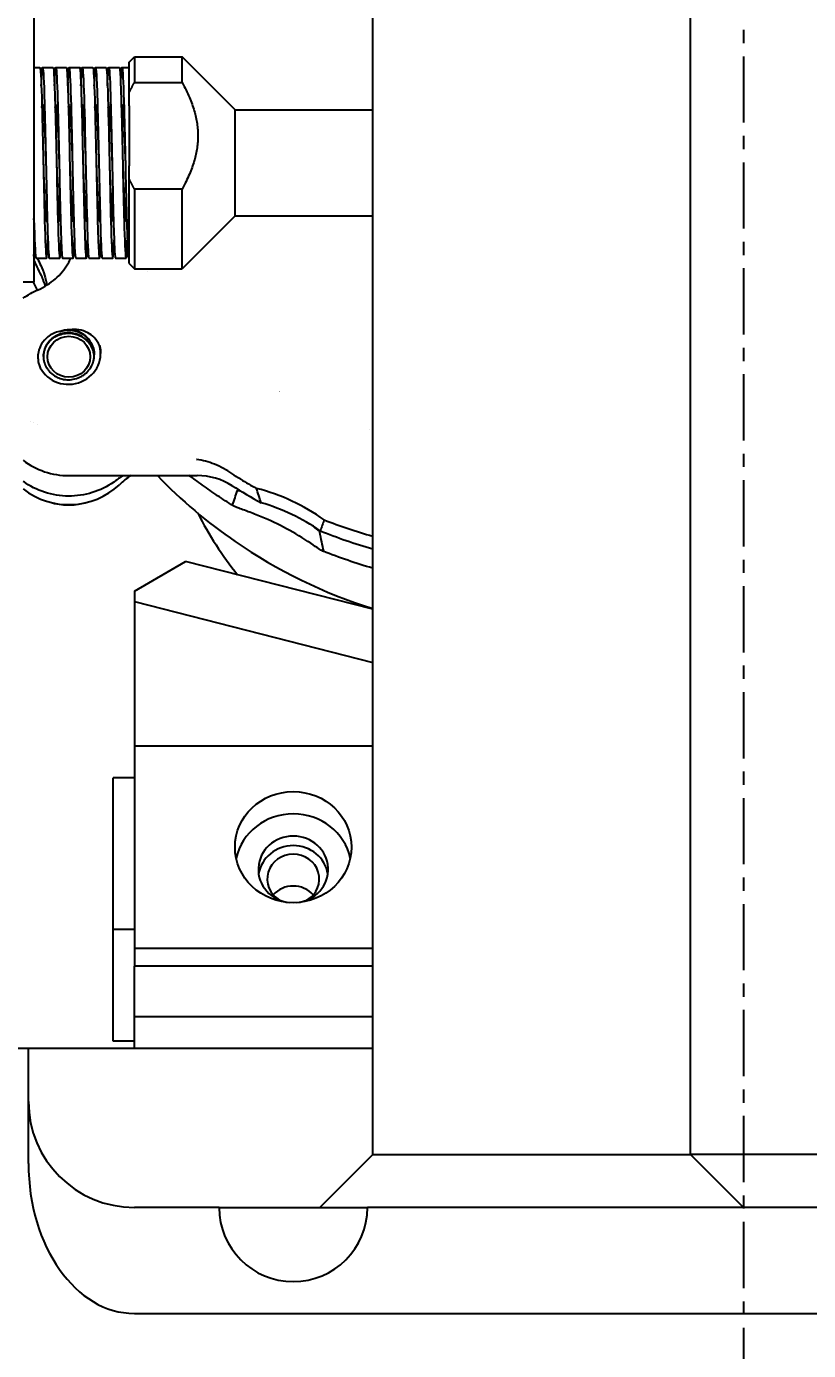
# Model space of a CAD drawing. Header units: millimetres. Extents: x 0 to 7722, y 0 to 5460.
# Drawn here: x 3299.9 to 3373.8, y 1259.1 to 1384.1 of the extents above; entities that cross this region are included whole.
import ezdxf

# ---------------------------------------------------------------- set-up
doc = ezdxf.new("R2010")
doc.units = ezdxf.units.MM
doc.header["$LTSCALE"] = 5
doc.linetypes.add('CENTER', pattern=[2, 1.25, -0.25, 0.25, -0.25])
doc.layers.get('0').update_dxf_attribs({"linetype": 'CONTINUOUS'})
doc.layers.get('Defpoints').update_dxf_attribs({"linetype": 'CONTINUOUS'})
doc.layers.add('1', color=1, linetype='CENTER')
doc.styles.add('DIM', font='romans.shx', dxfattribs={"width": 0.85})
doc.dimstyles.new('KOCPSM$0', dxfattribs={"dimtxt": 3, "dimasz": 2.5, "dimexe": 0.8, "dimexo": 0.8, "dimgap": 0.8, "dimtad": 1, "dimdsep": 46, "dimtxsty": 'DIM', "dimblk": 'CLOSEDBLANK', "dimcen": 0, "dimclrd": 4, "dimclre": 4, "dimclrt": 7, "dimazin": 2, "dimtfac": 1, "dimtmove": 0, "dimatfit": 3, "dimldrblk": 'CLOSEDBLANK', "dimfxl": 1, "dimarcsym": 0})

# ---------------------------------------------------------------- blocks, each defined once
blk = doc.blocks.new('_ClosedBlank')
at = {"color": 0, "linetype": 'ByBlock', "lineweight": -2}
for p, q in [((-1, 0.1667), (0, 0)), ((-1, 0.1667), (-1, -0.1667)), ((0, 0), (-1, -0.1667))]:
    blk.add_line(p, q, dxfattribs=at)
blk = doc.blocks.new('*D14')
at = {"color": 4, "linetype": 'ByBlock', "lineweight": -2, "transparency": 16777216}
for p, q in [((3347.85, 1689.23), (2785.13, 1689.23)), ((2797.13, 572.39), (2797.13, 1651.73)), ((3030.63, 534.89), (2785.13, 534.89))]:
    blk.add_line(p, q, dxfattribs=at)
at = {"layer": 'Defpoints', "color": 0, "transparency": 16777216}
for p in [(2797.13, 1689.23), (3359.85, 1689.23), (3042.63, 534.89)]:
    blk.add_point(p, dxfattribs=at)
at = {"color": 4, "lineweight": -2, "transparency": 16777216, "xscale": 37.5, "yscale": 37.5, "zscale": 37.5}
for p, rotation in [((2797.13, 1689.23), 90), ((2797.13, 534.89), 270)]:
    blk.add_blockref('_ClosedBlank', p, dxfattribs=dict(at, rotation=rotation))
at = {"color": 7, "transparency": 16777216, "insert": (2750.85, 1112.06), "char_height": 45, "attachment_point": 5, "rotation": 90, "style": 'DIM'}
blk.add_mtext('(1154.33)', dxfattribs=at)

msp = doc.modelspace()

# ---------------------------------------------------------------- linework, layer by layer
for p, q in [((3300.632, 1431.425), (3300.632, 1369.418)), ((3332.632, 1277.589), (3332.632, 1407.589)), ((3362.632, 1277.589), (3362.632, 1407.589)), ((3309.632, 1380.68), (3310.132, 1381.18)), ((3310.132, 1381.18), (3314.632, 1381.18)), ((3310.132, 1381.18), (3310.132, 1378.76)), ((3314.632, 1378.76), (3314.632, 1381.18)), ((3319.632, 1376.18), (3314.632, 1381.18)), ((3300.632, 1380.18), (3301.215, 1380.18)), ((3301.465, 1380.18), (3302.465, 1380.18)), ((3302.715, 1380.18), (3303.715, 1380.18)), ((3303.965, 1380.18), (3304.965, 1380.18)), ((3305.215, 1380.18), (3306.215, 1380.18)), ((3306.465, 1380.18), (3307.465, 1380.18)), ((3307.715, 1380.18), (3308.715, 1380.18)), ((3308.965, 1380.18), (3309.632, 1380.18)), ((3309.632, 1377.782), (3309.632, 1380.68)), ((3310.132, 1378.76), (3314.632, 1378.76)), ((3309.632, 1376.557), (3309.632, 1377.782)), ((3301.41, 1376.18), (3301.551, 1376.18)), ((3302.66, 1376.18), (3302.801, 1376.18)), ((3303.91, 1376.18), (3304.051, 1376.18)), ((3305.16, 1376.18), (3305.301, 1376.18)), ((3306.41, 1376.18), (3306.551, 1376.18)), ((3307.66, 1376.18), (3307.801, 1376.18)), ((3308.91, 1376.18), (3309.051, 1376.18)), ((3309.632, 1376.557), (3309.632, 1370.915)), ((3319.632, 1366.18), (3319.632, 1376.18)), ((3319.632, 1376.18), (3332.632, 1376.18)), ((3309.632, 1369.69), (3309.632, 1370.915)), ((3309.632, 1361.68), (3309.632, 1369.69)), ((3300.632, 1369.418), (3300.632, 1363.146)), ((3314.632, 1368.712), (3310.132, 1368.712)), ((3310.132, 1368.712), (3310.132, 1361.18)), ((3314.632, 1361.18), (3314.632, 1368.712)), ((3300.632, 1366.18), (3300.645, 1366.18)), ((3301.755, 1366.18), (3301.895, 1366.18)), ((3303.005, 1366.18), (3303.145, 1366.18)), ((3304.255, 1366.18), (3304.395, 1366.18)), ((3305.505, 1366.18), (3305.645, 1366.18)), ((3306.755, 1366.18), (3306.895, 1366.18)), ((3308.005, 1366.18), (3308.145, 1366.18)), ((3309.255, 1366.18), (3309.395, 1366.18)), ((3319.632, 1366.18), (3314.632, 1361.18)), ((3319.632, 1366.18), (3332.632, 1366.18)), ((3300.632, 1363.146), (3300.632, 1360.139)), ((3300.84, 1362.18), (3301.84, 1362.18)), ((3302.09, 1362.18), (3303.09, 1362.18)), ((3303.34, 1362.18), (3304.34, 1362.18)), ((3304.59, 1362.18), (3305.59, 1362.18)), ((3305.84, 1362.18), (3306.84, 1362.18)), ((3307.09, 1362.18), (3308.09, 1362.18)), ((3308.34, 1362.18), (3309.34, 1362.18)), ((3309.59, 1362.18), (3309.632, 1362.18)), ((3309.632, 1361.68), (3310.132, 1361.18)), ((3310.132, 1361.18), (3314.632, 1361.18)), ((3300.632, 1359.908), (3299.632, 1359.908)), ((3300.632, 1360.139), (3300.632, 1359.908)), ((3300.99, 1346.456), (3300.99, 1346.456)), ((3303.945, 1341.661), (3316.05, 1341.661)), ((3310.132, 1330.751), (3314.962, 1333.559)), ((3332.632, 1329.043), (3314.962, 1333.559)), ((3310.132, 1330.751), (3310.132, 1329.771)), ((3310.132, 1329.771), (3332.632, 1324.021)), ((3310.132, 1329.771), (3310.132, 1316.138)), ((3332.632, 1316.138), (3310.132, 1316.138)), ((3310.132, 1316.138), (3310.132, 1297.063)), ((3308.132, 1298.825), (3308.132, 1313.13)), ((3310.132, 1313.13), (3308.132, 1313.13)), ((3308.132, 1288.3), (3308.132, 1298.825)), ((3310.132, 1298.825), (3308.132, 1298.825)), ((3310.132, 1297.063), (3332.632, 1297.063)), ((3310.132, 1297.063), (3310.132, 1295.364)), ((3310.132, 1290.596), (3310.132, 1295.364)), ((3332.632, 1295.364), (3310.132, 1295.364)), ((3310.132, 1287.589), (3310.132, 1290.596)), ((3332.632, 1290.596), (3310.132, 1290.596)), ((3300.132, 1287.589), (3152.632, 1287.589)), ((3332.632, 1287.589), (3300.132, 1287.589)), ((3300.132, 1276.731), (3300.132, 1287.589)), ((3310.132, 1288.3), (3308.132, 1288.3)), ((3332.632, 1277.589), (3327.632, 1272.589)), ((3332.632, 1277.589), (3362.632, 1277.589)), ((3382.632, 1277.589), (3362.632, 1277.589)), ((3362.632, 1277.589), (3367.632, 1272.589)), ((3318.132, 1272.589), (3310.132, 1272.589)), ((3318.132, 1272.589), (3332.132, 1272.589)), ((3385.132, 1272.589), (3332.132, 1272.589)), ((3310.132, 1262.589), (3385.132, 1262.589))]:
    msp.add_line(p, q)
for centre, radius, end in [((3310.132, 1282.589), 10, 270), ((3325.132, 1272.589), 7, 0)]:
    msp.add_arc(centre, radius, 180, end)
for centre, major_axis, ratio, start_param, end_param in [((3347.703, 1383.328), (50.754, 8.614), 0.9511719, 3.3969419, 3.4026322), ((3347.703, 1383.328), (50.754, 8.614), 0.9511719, 3.4108928, 3.4264902), ((3347.632, 1381.479), (-51.25, 0), 0.953717, 0.4101195, 0.4469044), ((3347.632, 1379.674), (51.407, 0), 0.953717, 3.5565715, 3.5732595), ((3303.945, 1353.144), (2.369, 0.402), 0.9511728, 1.368026, 1.7894982), ((3303.945, 1353.144), (2.962, 0.503), 0.9511728, 3.3344316, 6.3852773), ((3303.945, 1348.068), (-3.852, 0), 0.953717, 0.3639687, 0.3640766), ((3303.945, 1345.92), (-3.45, 0), 0.953717, 6.062342, 6.0624171), ((3303.945, 1348.218), (-6.875, 0), 0.953717, 0.8926555, 1.5707963), ((3314.367, 1335.406), (-8, 0), 0.953717, 5.3220515, 5.4969654), ((3316.05, 1335.941), (-5.998, 0), 0.953717, 4.1280019, 4.7123935), ((3347.668, 1382.922), (51.202, 4.428), 0.9530677, 4.0653331, 4.099508), ((3303.945, 1345.361), (6.75, 0), 0.953717, 4.0192385, 5.4969654), ((3347.632, 1381.479), (-51.25, 0), 0.953717, 0.9864138, 1.0493113), ((3316.53, 1322.922), (-18.986, -1.642), 0.9530679, 3.980753, 4.3571006), ((3316.53, 1321.724), (19.05, 0), 0.953717, 0.9460465, 1.2740123), ((3347.632, 1352.641), (35, 0), 0.953717, 3.5918787, 3.7967808), ((3312.22, 1315.887), (25, 0), 0.953717, 0.9766496, 1.1910493), ((3347.668, 1382.922), (51.202, 4.428), 0.9530677, 4.2383463, 4.3331454), ((3347.632, 1381.479), (-51.25, 0), 0.953717, 1.1707475, 1.2737649), ((3325.132, 1304.495), (-5.5, 0), 0.953717, 3.3436086, 6.0811694), ((3325.132, 1304.495), (-3.3, 0), 0.953717, 1.6743661, 7.7504119), ((3325.132, 1303.593), (3.3, 0), 0.953717, 0.1438128, 2.9977798), ((3325.132, 1303.593), (-2.459, 0), 0.953717, 2.1265327, 7.2982453), ((3325.132, 1300.586), (-2.458, 0), 0.953717, 3.8377087, 5.5870693), ((3310.132, 1276.731), (0, -14.142), 0.7071068, 4.712389, 6.2831853)]:
    msp.add_ellipse(centre, major_axis=major_axis, ratio=ratio, start_param=start_param, end_param=end_param)
for centre, major_axis in [((3303.945, 1352.879), (2.025, 0)), ((3325.132, 1306.6), (-5.5, 0))]:
    msp.add_ellipse(centre, major_axis=major_axis, ratio=0.953717)
for points, knots in [([(3301.215, 1380.171), (3301.235, 1380.174), (3301.256, 1380.04), (3301.276, 1379.765), (3301.329, 1379.037), (3301.383, 1377.331), (3301.437, 1375.155), (3301.49, 1372.98), (3301.544, 1370.364), (3301.597, 1368.086), (3301.651, 1365.809), (3301.705, 1363.901), (3301.758, 1362.931), (3301.812, 1361.961), (3301.866, 1361.942), (3301.919, 1362.88), (3301.934, 1363.148), (3301.95, 1363.494), (3301.965, 1363.904)], [16.8435735, 16.8435735, 16.8435735, 16.8435735, 17.1484381, 17.1484381, 17.1484381, 17.9568645, 17.9568645, 17.9568645, 18.7652909, 18.7652909, 18.7652909, 19.5737172, 19.5737172, 19.5737172, 20.3821436, 20.3821436, 20.3821436, 20.6134847, 20.6134847, 20.6134847, 20.6134847]), ([(3301.34, 1378.453), (3301.372, 1379.306), (3301.404, 1379.88), (3301.437, 1380.088), (3301.49, 1380.434), (3301.544, 1379.758), (3301.597, 1378.262), (3301.651, 1376.765), (3301.705, 1374.468), (3301.758, 1372.054), (3301.812, 1369.64), (3301.866, 1367.143), (3301.919, 1365.306), (3301.973, 1363.468), (3302.026, 1362.316), (3302.08, 1362.192), (3302.083, 1362.184), (3302.087, 1362.18), (3302.09, 1362.181)], [22.4984403, 22.4984403, 22.4984403, 22.4984403, 22.9834127, 22.9834127, 22.9834127, 23.7918391, 23.7918391, 23.7918391, 24.6002655, 24.6002655, 24.6002655, 25.4086919, 25.4086919, 25.4086919, 26.2171182, 26.2171182, 26.2171182, 26.2683515, 26.2683515, 26.2683515, 26.2683515]), ([(3302.465, 1380.171), (3302.498, 1380.168), (3302.53, 1379.814), (3302.562, 1379.125), (3302.616, 1377.985), (3302.67, 1375.944), (3302.723, 1373.609), (3302.777, 1371.274), (3302.83, 1368.676), (3302.884, 1366.59), (3302.938, 1364.504), (3302.991, 1362.958), (3303.045, 1362.411), (3303.099, 1361.865), (3303.152, 1362.326), (3303.206, 1363.658), (3303.209, 1363.735), (3303.212, 1363.816), (3303.215, 1363.899)], [23.1267588, 23.1267588, 23.1267588, 23.1267588, 23.6158491, 23.6158491, 23.6158491, 24.4242755, 24.4242755, 24.4242755, 25.2327019, 25.2327019, 25.2327019, 26.0411283, 26.0411283, 26.0411283, 26.8495547, 26.8495547, 26.8495547, 26.89667, 26.89667, 26.89667, 26.89667]), ([(3302.59, 1378.458), (3302.635, 1379.631), (3302.679, 1380.255), (3302.723, 1380.172), (3302.777, 1380.073), (3302.83, 1378.945), (3302.884, 1377.125), (3302.938, 1375.304), (3302.991, 1372.815), (3303.045, 1370.399), (3303.099, 1367.982), (3303.152, 1365.672), (3303.206, 1364.156), (3303.251, 1362.889), (3303.295, 1362.191), (3303.34, 1362.183)], [28.7816256, 28.7816256, 28.7816256, 28.7816256, 29.4508238, 29.4508238, 29.4508238, 30.2592501, 30.2592501, 30.2592501, 31.0676765, 31.0676765, 31.0676765, 31.8761029, 31.8761029, 31.8761029, 32.5515368, 32.5515368, 32.5515368, 32.5515368]), ([(3303.715, 1380.177), (3303.76, 1380.169), (3303.804, 1379.475), (3303.849, 1378.216), (3303.903, 1376.703), (3303.956, 1374.396), (3304.01, 1371.98), (3304.064, 1369.565), (3304.117, 1367.074), (3304.171, 1365.25), (3304.224, 1363.425), (3304.278, 1362.293), (3304.332, 1362.188), (3304.376, 1362.102), (3304.421, 1362.725), (3304.465, 1363.902)], [29.4099441, 29.4099441, 29.4099441, 29.4099441, 30.0832602, 30.0832602, 30.0832602, 30.8916866, 30.8916866, 30.8916866, 31.7001129, 31.7001129, 31.7001129, 32.5085393, 32.5085393, 32.5085393, 33.1798553, 33.1798553, 33.1798553, 33.1798553]), ([(3303.84, 1378.461), (3303.843, 1378.54), (3303.846, 1378.617), (3303.849, 1378.692), (3303.903, 1380.028), (3303.956, 1380.494), (3304.01, 1379.953), (3304.064, 1379.412), (3304.117, 1377.87), (3304.171, 1375.786), (3304.224, 1373.702), (3304.278, 1371.106), (3304.332, 1368.769), (3304.385, 1366.433), (3304.439, 1364.388), (3304.492, 1363.244), (3304.525, 1362.549), (3304.558, 1362.192), (3304.59, 1362.189)], [35.0648109, 35.0648109, 35.0648109, 35.0648109, 35.1098084, 35.1098084, 35.1098084, 35.9182348, 35.9182348, 35.9182348, 36.7266612, 36.7266612, 36.7266612, 37.5350876, 37.5350876, 37.5350876, 38.3435139, 38.3435139, 38.3435139, 38.8347221, 38.8347221, 38.8347221, 38.8347221]), ([(3304.965, 1380.179), (3304.968, 1380.18), (3304.972, 1380.176), (3304.975, 1380.169), (3305.029, 1380.05), (3305.082, 1378.903), (3305.136, 1377.069), (3305.189, 1375.235), (3305.243, 1372.739), (3305.297, 1370.325), (3305.35, 1367.91), (3305.404, 1365.611), (3305.457, 1364.11), (3305.511, 1362.609), (3305.565, 1361.928), (3305.618, 1362.27), (3305.651, 1362.475), (3305.683, 1363.05), (3305.715, 1363.907)], [35.6931295, 35.6931295, 35.6931295, 35.6931295, 35.7422448, 35.7422448, 35.7422448, 36.5506712, 36.5506712, 36.5506712, 37.3590976, 37.3590976, 37.3590976, 38.167524, 38.167524, 38.167524, 38.9759504, 38.9759504, 38.9759504, 39.4630406, 39.4630406, 39.4630406, 39.4630406]), ([(3305.09, 1378.456), (3305.105, 1378.862), (3305.121, 1379.205), (3305.136, 1379.473), (3305.189, 1380.415), (3305.243, 1380.402), (3305.297, 1379.436), (3305.35, 1378.471), (3305.404, 1376.567), (3305.457, 1374.292), (3305.511, 1372.016), (3305.565, 1369.4), (3305.618, 1367.222), (3305.672, 1365.044), (3305.725, 1363.334), (3305.779, 1362.601), (3305.799, 1362.322), (3305.82, 1362.186), (3305.84, 1362.189)], [41.3479962, 41.3479962, 41.3479962, 41.3479962, 41.5772195, 41.5772195, 41.5772195, 42.3856458, 42.3856458, 42.3856458, 43.1940722, 43.1940722, 43.1940722, 44.0024986, 44.0024986, 44.0024986, 44.810925, 44.810925, 44.810925, 45.1179074, 45.1179074, 45.1179074, 45.1179074]), ([(3306.215, 1380.173), (3306.231, 1380.176), (3306.246, 1380.098), (3306.262, 1379.936), (3306.315, 1379.375), (3306.369, 1377.816), (3306.422, 1375.722), (3306.476, 1373.629), (3306.53, 1371.029), (3306.583, 1368.698), (3306.637, 1366.367), (3306.69, 1364.336), (3306.744, 1363.209), (3306.798, 1362.083), (3306.851, 1361.877), (3306.905, 1362.652), (3306.925, 1362.943), (3306.945, 1363.37), (3306.965, 1363.905)], [41.9763148, 41.9763148, 41.9763148, 41.9763148, 42.2096559, 42.2096559, 42.2096559, 43.0180823, 43.0180823, 43.0180823, 43.8265086, 43.8265086, 43.8265086, 44.634935, 44.634935, 44.634935, 45.4433614, 45.4433614, 45.4433614, 45.7462259, 45.7462259, 45.7462259, 45.7462259]), ([(3306.34, 1378.453), (3306.368, 1379.182), (3306.395, 1379.709), (3306.422, 1379.973), (3306.476, 1380.49), (3306.53, 1379.997), (3306.583, 1378.641), (3306.637, 1377.284), (3306.69, 1375.083), (3306.744, 1372.692), (3306.798, 1370.301), (3306.851, 1367.754), (3306.905, 1365.808), (3306.959, 1363.862), (3307.012, 1362.545), (3307.066, 1362.248), (3307.074, 1362.203), (3307.082, 1362.181), (3307.09, 1362.183)], [47.6311815, 47.6311815, 47.6311815, 47.6311815, 48.0446305, 48.0446305, 48.0446305, 48.8530569, 48.8530569, 48.8530569, 49.6614833, 49.6614833, 49.6614833, 50.4699097, 50.4699097, 50.4699097, 51.278336, 51.278336, 51.278336, 51.4010927, 51.4010927, 51.4010927, 51.4010927]), ([(3307.465, 1380.17), (3307.493, 1380.17), (3307.521, 1379.915), (3307.548, 1379.407), (3307.602, 1378.423), (3307.655, 1376.505), (3307.709, 1374.222), (3307.763, 1371.94), (3307.816, 1369.325), (3307.87, 1367.155), (3307.923, 1364.986), (3307.977, 1363.292), (3308.031, 1362.579), (3308.084, 1361.865), (3308.138, 1362.141), (3308.192, 1363.324), (3308.199, 1363.498), (3308.207, 1363.69), (3308.215, 1363.9)], [48.2595001, 48.2595001, 48.2595001, 48.2595001, 48.6770669, 48.6770669, 48.6770669, 49.4854933, 49.4854933, 49.4854933, 50.2939197, 50.2939197, 50.2939197, 51.1023461, 51.1023461, 51.1023461, 51.9107724, 51.9107724, 51.9107724, 52.0294113, 52.0294113, 52.0294113, 52.0294113]), ([(3307.59, 1378.456), (3307.63, 1379.503), (3307.669, 1380.121), (3307.709, 1380.176), (3307.763, 1380.25), (3307.816, 1379.294), (3307.87, 1377.592), (3307.923, 1375.89), (3307.977, 1373.466), (3308.031, 1371.041), (3308.084, 1368.616), (3308.138, 1366.224), (3308.192, 1364.576), (3308.241, 1363.054), (3308.291, 1362.186), (3308.34, 1362.181)], [53.9143668, 53.9143668, 53.9143668, 53.9143668, 54.5120416, 54.5120416, 54.5120416, 55.3204679, 55.3204679, 55.3204679, 56.1288943, 56.1288943, 56.1288943, 56.9373207, 56.9373207, 56.9373207, 57.684278, 57.684278, 57.684278, 57.684278]), ([(3308.715, 1380.174), (3308.755, 1380.167), (3308.795, 1379.621), (3308.835, 1378.599), (3308.888, 1377.226), (3308.942, 1375.013), (3308.996, 1372.619), (3309.049, 1370.225), (3309.103, 1367.683), (3309.157, 1365.749), (3309.21, 1363.815), (3309.264, 1362.516), (3309.317, 1362.239), (3309.367, 1361.984), (3309.416, 1362.595), (3309.465, 1363.9)], [54.5426854, 54.5426854, 54.5426854, 54.5426854, 55.144478, 55.144478, 55.144478, 55.9529044, 55.9529044, 55.9529044, 56.7613307, 56.7613307, 56.7613307, 57.5697571, 57.5697571, 57.5697571, 58.3125966, 58.3125966, 58.3125966, 58.3125966]), ([(3308.84, 1378.461), (3308.892, 1379.837), (3308.944, 1380.433), (3308.996, 1380.074), (3309.049, 1379.703), (3309.103, 1378.316), (3309.157, 1376.327), (3309.21, 1374.337), (3309.264, 1371.772), (3309.317, 1369.395), (3309.371, 1367.018), (3309.425, 1364.862), (3309.478, 1363.568), (3309.516, 1362.667), (3309.553, 1362.191), (3309.59, 1362.185)], [60.1975522, 60.1975522, 60.1975522, 60.1975522, 60.9794526, 60.9794526, 60.9794526, 61.787879, 61.787879, 61.787879, 62.5963054, 62.5963054, 62.5963054, 63.4047317, 63.4047317, 63.4047317, 63.9674633, 63.9674633, 63.9674633, 63.9674633]), ([(3301.404, 1376.417), (3301.45, 1376.794), (3301.496, 1376.754), (3301.542, 1376.275), (3301.603, 1375.643), (3301.663, 1374.264), (3301.724, 1372.648), (3301.742, 1372.171), (3301.76, 1371.676), (3301.778, 1371.181)], [22.8191976, 22.8191976, 22.8191976, 22.8191976, 23.5130094, 23.5130094, 23.5130094, 24.4273551, 24.4273551, 24.4273551, 24.6975552, 24.6975552, 24.6975552, 24.6975552]), ([(3302.654, 1376.42), (3302.708, 1376.863), (3302.762, 1376.715), (3302.815, 1375.997), (3302.876, 1375.189), (3302.937, 1373.675), (3302.997, 1372.018), (3303.007, 1371.741), (3303.017, 1371.461), (3303.028, 1371.181)], [29.1023829, 29.1023829, 29.1023829, 29.1023829, 29.9134293, 29.9134293, 29.9134293, 30.8277751, 30.8277751, 30.8277751, 30.9807405, 30.9807405, 30.9807405, 30.9807405]), ([(3303.904, 1376.422), (3303.905, 1376.43), (3303.906, 1376.437), (3303.907, 1376.445), (3303.967, 1376.93), (3304.028, 1376.629), (3304.089, 1375.654), (3304.149, 1374.679), (3304.21, 1373.052), (3304.271, 1371.376), (3304.273, 1371.311), (3304.275, 1371.246), (3304.278, 1371.18)], [35.3855683, 35.3855683, 35.3855683, 35.3855683, 35.3995036, 35.3995036, 35.3995036, 36.3138493, 36.3138493, 36.3138493, 37.228195, 37.228195, 37.228195, 37.2639258, 37.2639258, 37.2639258, 37.2639258]), ([(3305.154, 1376.42), (3305.163, 1376.494), (3305.171, 1376.552), (3305.18, 1376.595), (3305.241, 1376.889), (3305.301, 1376.377), (3305.362, 1375.249), (3305.417, 1374.222), (3305.472, 1372.705), (3305.528, 1371.18)], [41.6687536, 41.6687536, 41.6687536, 41.6687536, 41.7999236, 41.7999236, 41.7999236, 42.7142693, 42.7142693, 42.7142693, 43.5471111, 43.5471111, 43.5471111, 43.5471111]), ([(3306.404, 1376.416), (3306.42, 1376.557), (3306.437, 1376.643), (3306.453, 1376.67), (3306.514, 1376.769), (3306.575, 1376.053), (3306.635, 1374.788), (3306.683, 1373.798), (3306.73, 1372.489), (3306.778, 1371.179)], [47.9519389, 47.9519389, 47.9519389, 47.9519389, 48.2003436, 48.2003436, 48.2003436, 49.1146893, 49.1146893, 49.1146893, 49.8302964, 49.8302964, 49.8302964, 49.8302964]), ([(3307.654, 1376.413), (3307.678, 1376.618), (3307.702, 1376.71), (3307.727, 1376.671), (3307.787, 1376.573), (3307.848, 1375.663), (3307.909, 1374.278), (3307.948, 1373.372), (3307.988, 1372.275), (3308.028, 1371.179)], [54.2351242, 54.2351242, 54.2351242, 54.2351242, 54.6007635, 54.6007635, 54.6007635, 55.5151092, 55.5151092, 55.5151092, 56.1134817, 56.1134817, 56.1134817, 56.1134817]), ([(3308.904, 1376.412), (3308.936, 1376.68), (3308.968, 1376.75), (3309, 1376.596), (3309.061, 1376.303), (3309.121, 1375.211), (3309.182, 1373.725), (3309.214, 1372.943), (3309.246, 1372.062), (3309.278, 1371.18)], [60.5183095, 60.5183095, 60.5183095, 60.5183095, 61.0011835, 61.0011835, 61.0011835, 61.9155292, 61.9155292, 61.9155292, 62.396667, 62.396667, 62.396667, 62.396667]), ([(3301.528, 1371.18), (3301.532, 1371.048), (3301.537, 1370.916), (3301.542, 1370.784), (3301.603, 1369.112), (3301.663, 1367.517), (3301.724, 1366.593), (3301.783, 1365.691), (3301.842, 1365.445), (3301.901, 1365.938)], [18.4143699, 18.4143699, 18.4143699, 18.4143699, 18.4864611, 18.4864611, 18.4864611, 19.4008068, 19.4008068, 19.4008068, 20.2927274, 20.2927274, 20.2927274, 20.2927274]), ([(3302.778, 1371.179), (3302.79, 1370.832), (3302.803, 1370.486), (3302.815, 1370.145), (3302.876, 1368.499), (3302.937, 1367.024), (3302.997, 1366.269), (3303.049, 1365.63), (3303.1, 1365.519), (3303.151, 1365.941)], [24.6975552, 24.6975552, 24.6975552, 24.6975552, 24.8868811, 24.8868811, 24.8868811, 25.8012268, 25.8012268, 25.8012268, 26.5759127, 26.5759127, 26.5759127, 26.5759127]), ([(3304.028, 1371.179), (3304.048, 1370.617), (3304.068, 1370.056), (3304.089, 1369.52), (3304.149, 1367.922), (3304.21, 1366.588), (3304.271, 1366.013), (3304.314, 1365.6), (3304.358, 1365.586), (3304.401, 1365.944)], [30.9807405, 30.9807405, 30.9807405, 30.9807405, 31.2873011, 31.2873011, 31.2873011, 32.2016468, 32.2016468, 32.2016468, 32.859098, 32.859098, 32.859098, 32.859098]), ([(3305.278, 1371.18), (3305.306, 1370.403), (3305.334, 1369.626), (3305.362, 1368.918), (3305.423, 1367.39), (3305.483, 1366.215), (3305.544, 1365.828), (3305.58, 1365.6), (3305.616, 1365.65), (3305.651, 1365.947)], [37.2639258, 37.2639258, 37.2639258, 37.2639258, 37.687721, 37.687721, 37.687721, 38.6020668, 38.6020668, 38.6020668, 39.1422833, 39.1422833, 39.1422833, 39.1422833]), ([(3306.528, 1371.181), (3306.564, 1370.189), (3306.599, 1369.198), (3306.635, 1368.347), (3306.696, 1366.91), (3306.757, 1365.91), (3306.817, 1365.717), (3306.845, 1365.627), (3306.873, 1365.712), (3306.901, 1365.947)], [43.5471111, 43.5471111, 43.5471111, 43.5471111, 44.088141, 44.088141, 44.088141, 45.0024867, 45.0024867, 45.0024867, 45.4254686, 45.4254686, 45.4254686, 45.4254686]), ([(3307.778, 1371.181), (3307.821, 1369.976), (3307.865, 1368.77), (3307.909, 1367.815), (3307.969, 1366.489), (3308.03, 1365.677), (3308.091, 1365.68), (3308.111, 1365.681), (3308.131, 1365.773), (3308.151, 1365.945)], [49.8302964, 49.8302964, 49.8302964, 49.8302964, 50.488561, 50.488561, 50.488561, 51.4029067, 51.4029067, 51.4029067, 51.7086539, 51.7086539, 51.7086539, 51.7086539]), ([(3309.028, 1371.181), (3309.079, 1369.761), (3309.13, 1368.345), (3309.182, 1367.33), (3309.243, 1366.133), (3309.303, 1365.52), (3309.364, 1365.719), (3309.376, 1365.76), (3309.389, 1365.835), (3309.401, 1365.942)], [56.1134817, 56.1134817, 56.1134817, 56.1134817, 56.888981, 56.888981, 56.888981, 57.8033267, 57.8033267, 57.8033267, 57.9918392, 57.9918392, 57.9918392, 57.9918392]), ([(3300.632, 1366.654), (3300.686, 1364.558), (3300.74, 1362.994), (3300.793, 1362.428), (3300.809, 1362.264), (3300.825, 1362.184), (3300.84, 1362.187)], [18.9412808, 18.9412808, 18.9412808, 18.9412808, 19.7497072, 19.7497072, 19.7497072, 19.9851662, 19.9851662, 19.9851662, 19.9851662]), ([(3301.04, 1359.206), (3301.636, 1359.464), (3302.196, 1359.818), (3303.143, 1360.654), (3303.547, 1361.14), (3303.956, 1361.833), (3304.046, 1362.005), (3304.127, 1362.18)], [0, 0, 0, 0, 0.19554946, 0.19554946, 0.38598275, 0.38598275, 0.44652792, 0.44652792, 0.44652792, 0.44652792]), ([(3304.426, 1363.008), (3304.446, 1363.084), (3304.465, 1363.161), (3304.485, 1363.252), (3304.488, 1363.265), (3304.491, 1363.279)], [0.060871719, 0.060871719, 0.060871719, 0.060871719, 0.084642276, 0.084642276, 0.088900486, 0.088900486, 0.088900486, 0.088900486]), ([(3303.058, 1355.257), (3302.865, 1355.222), (3302.675, 1355.164), (3302.312, 1355.004), (3302.132, 1354.897), (3301.722, 1354.57), (3301.521, 1354.341), (3301.241, 1353.879), (3301.124, 1353.62), (3301.029, 1353.133), (3301.015, 1352.956), (3301.026, 1352.553), (3301.064, 1352.328), (3301.13, 1352.111)], [-0.52738022, -0.52738022, -0.52738022, -0.52738022, -0.43930871, -0.43930871, -0.3490085, -0.3490085, -0.22688344, -0.22688344, -0.12679721, -0.12679721, -0.07144915, -0.07144915, -0.000001, -0.000001, -0.000001, -0.000001]), ([(3306.34, 1352.922), (3306.33, 1353.086), (3306.301, 1353.25), (3306.255, 1353.407), (3306.199, 1353.601), (3306.116, 1353.791), (3306.01, 1353.965), (3305.964, 1354.041), (3305.914, 1354.113), (3305.86, 1354.183), (3305.789, 1354.275), (3305.711, 1354.362), (3305.626, 1354.444), (3305.476, 1354.588), (3305.311, 1354.711), (3305.13, 1354.813), (3304.949, 1354.915), (3304.754, 1354.995), (3304.554, 1355.049), (3304.462, 1355.074), (3304.369, 1355.093), (3304.275, 1355.108), (3304.163, 1355.125), (3304.049, 1355.134), (3303.936, 1355.136), (3303.728, 1355.14), (3303.521, 1355.117), (3303.319, 1355.07), (3303.118, 1355.022), (3302.927, 1354.95), (3302.746, 1354.855), (3302.66, 1354.809), (3302.577, 1354.759), (3302.498, 1354.704), (3302.411, 1354.643), (3302.329, 1354.577), (3302.252, 1354.506), (3302.105, 1354.371), (3301.976, 1354.216), (3301.872, 1354.049), (3301.767, 1353.883), (3301.686, 1353.701), (3301.631, 1353.514), (3301.603, 1353.42), (3301.582, 1353.326), (3301.568, 1353.23), (3301.554, 1353.134), (3301.546, 1353.038), (3301.546, 1352.94), (3301.544, 1352.745), (3301.569, 1352.552), (3301.621, 1352.364), (3301.673, 1352.177), (3301.752, 1351.993), (3301.853, 1351.825), (3301.906, 1351.738), (3301.966, 1351.653), (3302.031, 1351.572), (3302.091, 1351.498), (3302.157, 1351.428), (3302.226, 1351.362), (3302.371, 1351.225), (3302.534, 1351.106), (3302.714, 1351.007), (3302.894, 1350.909), (3303.084, 1350.835), (3303.283, 1350.784), (3303.392, 1350.756), (3303.503, 1350.736), (3303.616, 1350.723), (3303.71, 1350.713), (3303.805, 1350.708), (3303.899, 1350.708), (3304.106, 1350.708), (3304.317, 1350.735), (3304.518, 1350.786), (3304.719, 1350.838), (3304.914, 1350.914), (3305.098, 1351.013), (3305.201, 1351.07), (3305.3, 1351.133), (3305.393, 1351.202), (3305.465, 1351.256), (3305.533, 1351.313), (3305.599, 1351.375), (3305.75, 1351.516), (3305.882, 1351.676), (3305.991, 1351.849), (3306.099, 1352.021), (3306.186, 1352.21), (3306.245, 1352.403), (3306.28, 1352.516), (3306.306, 1352.633), (3306.323, 1352.751), (3306.335, 1352.834), (3306.342, 1352.918), (3306.344, 1353.001), (3306.351, 1353.204), (3306.33, 1353.405), (3306.283, 1353.603), (3306.235, 1353.801), (3306.162, 1353.992), (3306.065, 1354.17), (3306.016, 1354.26), (3305.961, 1354.347), (3305.9, 1354.43), (3305.887, 1354.448), (3305.873, 1354.466), (3305.86, 1354.484), (3305.811, 1354.547), (3305.758, 1354.608), (3305.703, 1354.667), (3305.563, 1354.815), (3305.4, 1354.948), (3305.224, 1355.058), (3305.048, 1355.168), (3304.86, 1355.255), (3304.66, 1355.318), (3304.56, 1355.35), (3304.459, 1355.376), (3304.357, 1355.395), (3304.33, 1355.4), (3304.303, 1355.404), (3304.275, 1355.408), (3304.2, 1355.42), (3304.124, 1355.428), (3304.048, 1355.432)], [0.88355085, 0.88355085, 0.88355085, 0.88355085, 0.88671875, 0.88671875, 0.88671875, 0.890625, 0.890625, 0.890625, 0.89231519, 0.89231519, 0.89231519, 0.89453125, 0.89453125, 0.89453125, 0.8984375, 0.8984375, 0.8984375, 0.90234375, 0.90234375, 0.90234375, 0.90412013, 0.90412013, 0.90412013, 0.90625, 0.90625, 0.90625, 0.91015625, 0.91015625, 0.91015625, 0.9140625, 0.9140625, 0.9140625, 0.91592573, 0.91592573, 0.91592573, 0.91796875, 0.91796875, 0.91796875, 0.921875, 0.921875, 0.921875, 0.92578125, 0.92578125, 0.92578125, 0.92773237, 0.92773237, 0.92773237, 0.9296875, 0.9296875, 0.9296875, 0.93359375, 0.93359375, 0.93359375, 0.9375, 0.9375, 0.9375, 0.93953551, 0.93953551, 0.93953551, 0.94140625, 0.94140625, 0.94140625, 0.9453125, 0.9453125, 0.9453125, 0.94921875, 0.94921875, 0.94921875, 0.95134263, 0.95134263, 0.95134263, 0.953125, 0.953125, 0.953125, 0.95703125, 0.95703125, 0.95703125, 0.9609375, 0.9609375, 0.9609375, 0.96314826, 0.96314826, 0.96314826, 0.96484375, 0.96484375, 0.96484375, 0.96875, 0.96875, 0.96875, 0.97265625, 0.97265625, 0.97265625, 0.97495232, 0.97495232, 0.97495232, 0.9765625, 0.9765625, 0.9765625, 0.98046875, 0.98046875, 0.98046875, 0.984375, 0.984375, 0.984375, 0.98632812, 0.98632812, 0.98632812, 0.98675805, 0.98675805, 0.98675805, 0.98828125, 0.98828125, 0.98828125, 0.9921875, 0.9921875, 0.9921875, 0.99609375, 0.99609375, 0.99609375, 0.99804688, 0.99804688, 0.99804688, 0.99856454, 0.99856454, 0.99856454, 1, 1, 1, 1]), ([(3301.546, 1352.904), (3301.546, 1352.958), (3301.549, 1353.012), (3301.553, 1353.065), (3301.57, 1353.257), (3301.613, 1353.45), (3301.682, 1353.631), (3301.75, 1353.812), (3301.845, 1353.986), (3301.961, 1354.145), (3302.078, 1354.304), (3302.214, 1354.448), (3302.372, 1354.574), (3302.53, 1354.701), (3302.701, 1354.805), (3302.887, 1354.887), (3303.072, 1354.97), (3303.272, 1355.03), (3303.473, 1355.065), (3303.675, 1355.099), (3303.886, 1355.109), (3304.092, 1355.093), (3304.298, 1355.077), (3304.501, 1355.036), (3304.699, 1354.969), (3304.897, 1354.903), (3305.082, 1354.813), (3305.256, 1354.701), (3305.429, 1354.589), (3305.589, 1354.455), (3305.727, 1354.306), (3305.787, 1354.24), (3305.845, 1354.17), (3305.898, 1354.097)], [0.077037555, 0.077037555, 0.077037555, 0.077037555, 0.078125, 0.078125, 0.078125, 0.08203125, 0.08203125, 0.08203125, 0.0859375, 0.0859375, 0.0859375, 0.08984375, 0.08984375, 0.08984375, 0.09375, 0.09375, 0.09375, 0.09765625, 0.09765625, 0.09765625, 0.1015625, 0.1015625, 0.1015625, 0.10546875, 0.10546875, 0.10546875, 0.109375, 0.109375, 0.109375, 0.11328125, 0.11328125, 0.11328125, 0.115004286, 0.115004286, 0.115004286, 0.115004286]), ([(3303.058, 1355.257), (3303.249, 1355.325), (3303.452, 1355.37), (3303.658, 1355.39), (3303.864, 1355.41), (3304.07, 1355.404), (3304.276, 1355.373), (3304.482, 1355.341), (3304.682, 1355.284), (3304.872, 1355.204), (3305.063, 1355.124), (3305.245, 1355.019), (3305.408, 1354.895), (3305.572, 1354.772), (3305.72, 1354.626), (3305.847, 1354.466), (3305.973, 1354.305), (3306.077, 1354.131), (3306.158, 1353.944), (3306.239, 1353.756), (3306.293, 1353.562), (3306.322, 1353.363), (3306.337, 1353.261), (3306.344, 1353.158), (3306.345, 1353.055)], [0, 0, 0, 0, 0.00390625, 0.00390625, 0.00390625, 0.0078125, 0.0078125, 0.0078125, 0.01171875, 0.01171875, 0.01171875, 0.015625, 0.015625, 0.015625, 0.01953125, 0.01953125, 0.01953125, 0.0234375, 0.0234375, 0.0234375, 0.02734375, 0.02734375, 0.02734375, 0.029338702, 0.029338702, 0.029338702, 0.029338702]), ([(3306.843, 1353.931), (3306.724, 1354.208), (3306.556, 1354.465), (3306.168, 1354.868), (3305.965, 1355.023), (3305.467, 1355.291), (3305.182, 1355.388), (3304.599, 1355.482), (3304.322, 1355.48), (3304.048, 1355.432)], [-0.34094546, -0.34094546, -0.34094546, -0.34094546, -0.24683911, -0.24683911, -0.16858308, -0.16858308, -0.08337173, -0.08337173, -0.000001, -0.000001, -0.000001, -0.000001]), ([(3306.843, 1353.931), (3306.879, 1353.801), (3306.905, 1353.67), (3306.923, 1353.535), (3306.937, 1353.419), (3306.945, 1353.301), (3306.945, 1353.184)], [0, 0, 0, 0, 0.001953125, 0.001953125, 0.001953125, 0.0036440795, 0.0036440795, 0.0036440795, 0.0036440795]), ([(3319.323, 1341.861), (3318.851, 1342.187), (3318.305, 1342.495), (3317.144, 1342.955), (3316.579, 1343.105), (3316.013, 1343.18), (3316.01, 1343.18), (3316.006, 1343.181)], [0, 0, 0, 0, 0.17211169, 0.17211169, 0.32753942, 0.32753942, 0.32851088, 0.32851088, 0.32851088, 0.32851088]), ([(3308.407, 1341.225), (3307.812, 1340.769), (3307.14, 1340.406), (3305.71, 1339.899), (3304.951, 1339.757), (3303.425, 1339.707), (3302.658, 1339.8), (3301.192, 1340.214), (3300.494, 1340.534), (3299.787, 1341.004), (3299.709, 1341.059), (3299.632, 1341.114)], [2.4653679, 2.4653679, 2.4653679, 2.4653679, 2.7859217, 2.7859217, 3.1074268, 3.1074268, 3.4293127, 3.4293127, 3.7509496, 3.7509496, 3.7913726, 3.7913726, 3.7913726, 3.7913726]), ([(3309.063, 1341.661), (3308.939, 1341.59), (3308.819, 1341.516), (3308.602, 1341.369), (3308.503, 1341.298), (3308.407, 1341.225)], [0.724878715, 0.724878715, 0.724878715, 0.724878715, 0.767896383, 0.767896383, 0.804933189, 0.804933189, 0.804933189, 0.804933189]), ([(3312.309, 1341.661), (3314.537, 1339.346), (3317.004, 1337.257), (3323.631, 1332.702), (3328.022, 1330.566), (3332.632, 1329.11)], [2.31344328, 2.31344328, 2.31344328, 2.31344328, 2.51700274, 2.51700274, 2.82176238, 2.82176238, 2.82176238, 2.82176238]), ([(3319.433, 1338.828), (3319.189, 1338.98), (3318.947, 1339.135), (3318.465, 1339.448), (3318.226, 1339.606), (3317.75, 1339.927), (3317.513, 1340.089), (3317.043, 1340.417), (3316.809, 1340.584), (3316.345, 1340.919), (3316.114, 1341.089), (3315.885, 1341.261)], [3.722607403, 3.722607403, 3.722607403, 3.722607403, 3.739618186, 3.739618186, 3.75662897, 3.75662897, 3.773639753, 3.773639753, 3.790650537, 3.790650537, 3.80766132, 3.80766132, 3.80766132, 3.80766132]), ([(3320.168, 1341.318), (3320.151, 1341.328), (3320.134, 1341.339), (3319.862, 1341.502), (3319.589, 1341.677), (3319.323, 1341.861)], [-0.328523583, -0.328523583, -0.328523583, -0.328523583, -0.322357335, -0.322357335, -0.232048307, -0.232048307, -0.232048307, -0.232048307]), ([(3319.834, 1340.254), (3319.755, 1340.03), (3319.678, 1339.803), (3319.526, 1339.346), (3319.451, 1339.116), (3319.378, 1338.885)], [-1.5474379, -1.5474379, -1.5474379, -1.5474379, -1.31965788, -1.31965788, -1.09024734, -1.09024734, -1.09024734, -1.09024734]), ([(3319.834, 1340.254), (3319.835, 1340.257), (3319.837, 1340.259), (3319.845, 1340.264), (3319.852, 1340.267), (3319.881, 1340.272), (3319.91, 1340.271), (3319.992, 1340.264), (3320.056, 1340.253), (3320.119, 1340.241)], [-1.766297157, -1.766297157, -1.766297157, -1.766297157, -1.763293979, -1.763293979, -1.758474328, -1.758474328, -1.746003896, -1.746003896, -1.722785451, -1.722785451, -1.722785451, -1.722785451]), ([(3322.101, 1339.098), (3322.024, 1339.326), (3321.95, 1339.553), (3321.806, 1340.007), (3321.735, 1340.233), (3321.667, 1340.458)], [1.05867569, 1.05867569, 1.05867569, 1.05867569, 1.24804622, 1.24804622, 1.43740266, 1.43740266, 1.43740266, 1.43740266]), ([(3302.386, 1339.098), (3302.944, 1338.951), (3303.525, 1338.883), (3304.577, 1338.91), (3305.048, 1338.977), (3305.505, 1339.098)], [2.87186841, 2.87186841, 2.87186841, 2.87186841, 3.16855338, 3.16855338, 3.4113169, 3.4113169, 3.4113169, 3.4113169]), ([(3321.487, 1338.031), (3321.278, 1338.11), (3321.075, 1338.186), (3320.365, 1338.446), (3320.029, 1338.568), (3319.724, 1338.689), (3319.612, 1338.735), (3319.487, 1338.796), (3319.452, 1338.815), (3319.41, 1338.843), (3319.397, 1338.853), (3319.381, 1338.869), (3319.378, 1338.876), (3319.378, 1338.882), (3319.378, 1338.883), (3319.378, 1338.884), (3319.378, 1338.885)], [-0.18145544, -0.18145544, -0.18145544, -0.18145544, -0.14786495, -0.14786495, -0.06001273, -0.06001273, -0.02632937, -0.02632937, -0.01320718, -0.01320718, -0.00579429, -0.00579429, 0, 0, 0, 0.00131578, 0.00131578, 0.00131578, 0.00131578]), ([(3328.05, 1337.483), (3327.992, 1337.312), (3327.932, 1337.142), (3327.807, 1336.8), (3327.741, 1336.629), (3327.672, 1336.46)], [1.06352292, 1.06352292, 1.06352292, 1.06352292, 1.25843765, 1.25843765, 1.4576404, 1.4576404, 1.4576404, 1.4576404]), ([(3326.893, 1336.969), (3326.908, 1336.958), (3326.923, 1336.946), (3327.071, 1336.835), (3327.276, 1336.674), (3327.476, 1336.496), (3327.526, 1336.449), (3327.584, 1336.388), (3327.601, 1336.369), (3327.622, 1336.341), (3327.628, 1336.331), (3327.633, 1336.32), (3327.633, 1336.318), (3327.634, 1336.316)], [-1.02407422, -1.02407422, -1.02407422, -1.02407422, -1.015289, -1.015289, -0.93515199, -0.93515199, -0.90934873, -0.90934873, -0.89663242, -0.89663242, -0.88799114, -0.88799114, -0.88537609, -0.88537609, -0.88537609, -0.88537609]), ([(3328.007, 1334.528), (3327.948, 1334.825), (3327.887, 1335.124), (3327.763, 1335.72), (3327.7, 1336.018), (3327.634, 1336.316)], [-1.54906842, -1.54906842, -1.54906842, -1.54906842, -1.31965788, -1.31965788, -1.09187786, -1.09187786, -1.09187786, -1.09187786]), ([(3328.007, 1334.528), (3328.008, 1334.523), (3328.007, 1334.519), (3328.001, 1334.513), (3327.994, 1334.512), (3327.966, 1334.518), (3327.942, 1334.528), (3327.869, 1334.563), (3327.808, 1334.599), (3327.507, 1334.783), (3327.07, 1335.093), (3326.215, 1335.644)], [-0.6270376, -0.6270376, -0.6270376, -0.6270376, -0.62070536, -0.62070536, -0.61038101, -0.61038101, -0.59329987, -0.59329987, -0.56017253, -0.56017253, -0.41713164, -0.41713164, -0.41713164, -0.41713164])]:
    msp.add_open_spline(points, degree=3, knots=knots)
for points, weights in [([(3309.632, 1377.782), (3309.856, 1378.259), (3310.132, 1378.76)], [1, 1.00138486585, 1]), ([(3314.632, 1378.76), (3317.407, 1373.736), (3314.632, 1368.712)], [1, 1.17647058824, 1]), ([(3310.132, 1368.712), (3309.856, 1369.213), (3309.632, 1369.69)], [1, 1.00138486585, 1])]:
    msp.add_rational_spline(points, weights, degree=2)
for points in [[(3300.632, 1365.804), (3300.639, 1365.841), (3300.645, 1365.886), (3300.651, 1365.939)], [(3300.632, 1362.383), (3300.66, 1362.646), (3300.688, 1363.175), (3300.715, 1363.907)], [(3301.298, 1361.492), (3301.593, 1360.908), (3301.779, 1360.278), (3301.85, 1359.63)], [(3311.407, 1360.937), (3311.407, 1360.937), (3311.407, 1360.937), (3311.406, 1360.937)], [(3301.74, 1359.563), (3301.653, 1359.834), (3301.545, 1360.098), (3301.416, 1360.355)], [(3299.632, 1358.406), (3300.07, 1358.721), (3300.544, 1358.991), (3301.04, 1359.206)], [(3323.795, 1349.572), (3323.795, 1349.573), (3323.794, 1349.573), (3323.794, 1349.573)], [(3332.343, 1346.045), (3332.344, 1346.045), (3332.345, 1346.044), (3332.346, 1346.044)], [(3315.885, 1341.261), (3315.692, 1341.406), (3315.489, 1341.539), (3315.277, 1341.661)], [(3332.632, 1332.922), (3331.047, 1333.383), (3329.485, 1333.918), (3327.953, 1334.524)]]:
    msp.add_open_spline(points, degree=3)
at = {"layer": '1'}
msp.add_line((3367.632, 1691.229), (3367.632, 532.894), dxfattribs=at)

# ---------------------------------------------------------------- dimensions: what is measured, and where the dimension line sits
dim = msp.add_linear_dim(base=(2797.1334, 1689.2285), p1=(3042.6325, 534.8936), p2=(3359.8458, 1689.2285), angle=90, text='(<>)', dimstyle='KOCPSM$0', override={"dimscale": 15, "dimfxl": 0.8, "dimarcsym": 1})
dim.commit()
dim.dimension.update_dxf_attribs({"geometry": '*D14', "text_midpoint": (2750.8477, 1112.0611)})

doc.saveas('drawing.dxf')
